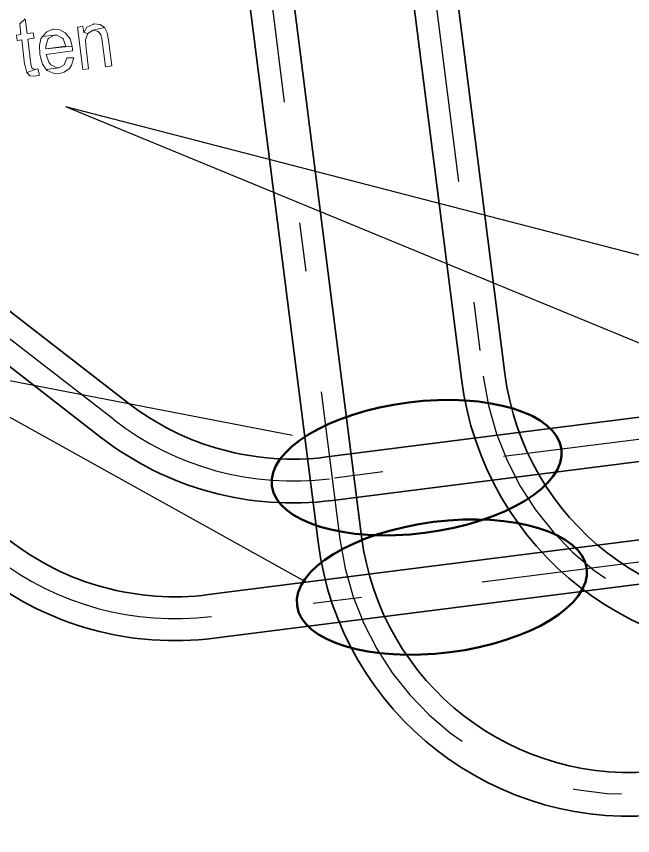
# Model space of a CAD drawing. Header units: metres. Extents: x 2713732.4 to 2713757.2, y 1226081.6 to 1226111.3.
# Drawn here: x 2713741.122 to 2713742.389, y 1226102.998 to 1226104.681 of the extents above; entities that cross this region are included whole.
import ezdxf

# ---------------------------------------------------------------- set-up
doc = ezdxf.new("R2010")
doc.units = ezdxf.units.M
doc.linetypes.add('DASHDOT', pattern=[1, 0.5, -0.25, 0, -0.25])
doc.layers.add('einlagen_boden_erstes_og', color=7, linetype='Continuous', true_color=0x000000)

msp = doc.modelspace()

# ---------------------------------------------------------------- linework, layer by layer
at = {"layer": 'einlagen_boden_erstes_og', "color": 150, "linetype": 'Continuous', "lineweight": 35, "true_color": 0x0080ff, "extrusion": (0.0004772017942535161, 0.001815252776628356, 0.999998238566351)}
for p, q in [((2713741.565175734, 1226104.995495023, -0.1842430471101579), (2713741.74205489, 1226103.601734864, -0.181797422854288)), ((2713741.654460398, 1226105.00682584, -0.1843062223197194), (2713741.831339554, 1226103.613065681, -0.1818605980633947)), ((2713742.012224478, 1226104.843894888, -0.1841811868976038), (2713742.125943338, 1226103.947820925, -0.182608850223005)), ((2713741.922939814, 1226104.83256407, -0.1841180116857686), (2713742.036658675, 1226103.936490107, -0.1825456750111698))]:
    msp.add_line(p, q, dxfattribs=at)
at = {"layer": 'einlagen_boden_erstes_og', "color": 7, "linetype": 'DASHDOT', "lineweight": 25, "extrusion": (0.0004772017942535161, 0.001815252776628356, 0.999998238566351)}
for p, q in [((2713741.609818067, 1226105.001160431, -0.184274634715166), (2713741.786697222, 1226103.607400272, -0.1818290104588414)), ((2713741.967582147, 1226104.838229479, -0.1841495992916862), (2713742.081301007, 1226103.942155516, -0.1825772626175421)), ((2713741.322803548, 1226103.852395916, -0.1820523689807487), (2713740.200911558, 1226104.721603276, -0.1830948330216415)), ((2713743.71050552, 1226103.978262186, -0.1834202661516429), (2713741.765820272, 1226103.731470629, -0.1820442673792968)), ((2713743.666341539, 1226103.720650461, -0.1829315597615278), (2713741.522797457, 1226103.448622595, -0.181414854668219))]:
    msp.add_line(p, q, dxfattribs=at)
at = {"layer": 'einlagen_boden_erstes_og', "color": 1, "linetype": 'Continuous', "lineweight": 35, "true_color": 0xff0000, "extrusion": (0.0004772017942535161, 0.001815252776628356, 0.999998238566351)}
for p, q in [((2713741.350364389, 1226103.887968793, -0.1821300949645774), (2713740.2284724, 1226104.757176154, -0.183172559005925)), ((2713741.295242705, 1226103.816823039, -0.1819746429955558), (2713740.173350716, 1226104.6860304, -0.1830171070373581)), ((2713743.704840108, 1226104.02290446, -0.1834985997570584), (2713741.760154859, 1226103.776112902, -0.1821226009838028)), ((2713743.716170933, 1226103.933619912, -0.1833419325471368), (2713741.771485685, 1226103.686828355, -0.181965933774336)), ((2713743.660676126, 1226103.765292735, -0.1830098933651243), (2713741.517132045, 1226103.493264868, -0.1814931882727251)), ((2713743.672006951, 1226103.676008187, -0.1828532261570217), (2713741.52846287, 1226103.403980321, -0.1813365210641678))]:
    msp.add_line(p, q, dxfattribs=at)
at = {"layer": 'einlagen_boden_erstes_og', "color": 7, "linetype": 'Continuous', "lineweight": 25, "extrusion": (0.0004772017942535161, 0.001815252776628356, 0.999998238566351)}
for p in [(2713743.715312019, 1226103.469103257, -0.1824983060396586), (2713744.707363877, 1226103.595000908, -0.1832002522627648)]:
    msp.add_line(p, (2713741.223563015, 1226104.495264693, -0.1831719825260856), dxfattribs=at)
at = {"layer": 'einlagen_boden_erstes_og', "color": 140, "linetype": 'Continuous', "lineweight": 25, "true_color": 0x00c0ff, "extrusion": (0.0004772017942535161, 0.001815252776628356, 0.999998238566351)}
for p, q in [((2713741.689805503, 1226103.820377495, -0.1821693816510068), (2713740.90126107, 1226103.972732937, -0.1820696502971528)), ((2713741.717439672, 1226103.518685039, -0.1816349197166922), (2713740.901261071, 1226103.972732937, -0.1820696502973432))]:
    msp.add_line(p, q, dxfattribs=at)
at = {"layer": 'einlagen_boden_erstes_og', "color": 7, "lineweight": 0}
for points in [[(2713741.139972536, 1226104.676609003), (2713741.129110191, 1226104.665746658), (2713741.13128266, 1226104.644021968), (2713741.122592784, 1226104.642935734), (2713741.123679019, 1226104.632073388), (2713741.133455129, 1226104.633159623), (2713741.138886302, 1226104.583192835), (2713741.139972536, 1226104.579934132), (2713741.14323124, 1226104.565813083), (2713741.160610992, 1226104.57233049), (2713741.156266054, 1226104.573416725), (2713741.154093585, 1226104.575589194), (2713741.151921116, 1226104.583192835), (2713741.145403709, 1226104.634245857), (2713741.158438523, 1226104.636418327), (2713741.156266054, 1226104.647280672), (2713741.144317474, 1226104.646194437)], [(2713741.258372098, 1226104.660315486), (2713741.247509753, 1226104.659229251), (2713741.258372098, 1226104.57233049), (2713741.270320678, 1226104.573416725), (2713741.264889505, 1226104.621211043), (2713741.263803271, 1226104.633159623), (2713741.268148209, 1226104.645108202), (2713741.269234444, 1226104.646194437), (2713741.260544567, 1226104.648366906)], [(2713741.281183023, 1226104.665746658), (2713741.279010554, 1226104.664660424), (2713741.267061974, 1226104.659229251), (2713741.260544567, 1226104.648366906), (2713741.269234444, 1226104.646194437), (2713741.280096788, 1226104.652711844), (2713741.302907713, 1226104.658143017), (2713741.294217837, 1226104.664660424)], [(2713741.302907713, 1226104.658143017), (2713741.280096788, 1226104.652711844), (2713741.289872899, 1226104.650539375), (2713741.295304072, 1226104.644021968), (2713741.298562775, 1226104.630987154), (2713741.305080182, 1226104.577761663), (2713741.318114996, 1226104.579934132), (2713741.311597589, 1226104.633159623), (2713741.308338886, 1226104.647280672)], [(2713741.175818275, 1226104.63967703), (2713741.172559571, 1226104.635332092), (2713741.169300868, 1226104.621211043), (2713741.170387103, 1226104.603831291), (2713741.171473337, 1226104.598400119), (2713741.175818275, 1226104.583192835), (2713741.183421917, 1226104.57233049), (2713741.209491545, 1226104.575589194), (2713741.205146607, 1226104.575589194), (2713741.193198028, 1226104.582106601), (2713741.188853089, 1226104.587537773), (2713741.183421917, 1226104.602745057), (2713741.237733643, 1226104.610348698), (2713741.237733643, 1226104.613607402), (2713741.236647408, 1226104.620124809), (2713741.182335682, 1226104.614693636), (2713741.182335682, 1226104.620124809), (2713741.186680621, 1226104.634245857), (2713741.188853089, 1226104.636418327), (2713741.199715435, 1226104.642935734)], [(2713741.1986292, 1226104.654884313), (2713741.196456731, 1226104.654884313), (2713741.184508151, 1226104.649453141), (2713741.175818275, 1226104.63967703), (2713741.199715435, 1226104.642935734), (2713741.205146607, 1226104.642935734), (2713741.217095187, 1226104.636418327), (2713741.218181421, 1226104.635332092), (2713741.223612594, 1226104.620124809), (2713741.182335682, 1226104.614693636), (2713741.236647408, 1226104.620124809), (2713741.23230247, 1226104.635332092), (2713741.223612594, 1226104.646194437), (2713741.222526359, 1226104.647280672), (2713741.211664014, 1226104.653798079)], [(2713741.226871297, 1226104.596227649), (2713741.225785063, 1226104.595141415), (2713741.22035389, 1226104.582106601), (2713741.209491545, 1226104.575589194), (2713741.183421917, 1226104.57233049), (2713741.185594386, 1226104.570158021), (2713741.197542965, 1226104.564726849), (2713741.210577779, 1226104.563640614), (2713741.22035389, 1226104.566899318), (2713741.231216236, 1226104.574502959), (2713741.235561173, 1226104.581020366), (2713741.239906112, 1226104.596227649)], [(2713741.166042164, 1226104.573416725), (2713741.160610992, 1226104.57233049), (2713741.14323124, 1226104.565813083), (2713741.149748647, 1226104.559295676), (2713741.160610992, 1226104.558209441), (2713741.169300868, 1226104.560381911)]]:
    msp.add_lwpolyline(points, close=True, dxfattribs=at)
at = {"layer": 'einlagen_boden_erstes_og', "color": 150, "linetype": 'Continuous', "lineweight": 35, "true_color": 0x0080ff, "extrusion": (0.0004772017942535161, 0.001815252776628356, 0.999998238566351)}
for centre, radius, start, end in [((2713742.36762954, 1226099.647169571, 3520.508598829865), 0.6450056762006204, 187.2325636847204, 277.2325448828707), ((2713742.36762954, 1226099.647169572, 3520.508598829865), 0.5550048842015595, 187.232563767484, 277.2325449374865), ((2713742.073025433, 1226099.312413772, 3520.508598829866), 0.6450056769416096, 187.2325632280434, 277.2325502075382), ((2713742.073025432, 1226099.312413771, 3520.508598829866), 0.5550048839893237, 187.2325632148093, 277.2325502356858)]:
    msp.add_arc(centre, radius, start, end, dxfattribs=at)
at = {"layer": 'einlagen_boden_erstes_og', "color": 7, "linetype": 'DASHDOT', "lineweight": 25, "extrusion": (0.0004772017942535161, 0.001815252776628356, 0.999998238566351)}
for centre, radius, start, end in [((2713742.36762954, 1226099.647169571, 3520.508598829865), 0.6000052801864336, 187.2325637111886, 277.2325449093389), ((2713741.381379038, 1226099.956176725, 3520.508598829866), 0.6000052798025923, 232.2325170962878, 277.2325074463513), ((2713742.073025432, 1226099.312413771, 3520.508598829866), 0.6000052799741977, 187.2325632015752, 277.2325502356858), ((2713741.138355951, 1226099.673328225, 3520.508598829866), 0.6000052799749456, 232.2325168669478, 277.2325073917356)]:
    msp.add_arc(centre, radius, start, end, dxfattribs=at)
at = {"layer": 'einlagen_boden_erstes_og', "color": 1, "linetype": 'Continuous', "lineweight": 35, "true_color": 0xff0000, "extrusion": (0.0004772017942535161, 0.001815252776628356, 0.999998238566351)}
for centre, radius, start, end in [((2713741.381379037, 1226099.956176725, 3520.508598829865), 0.5550048835540311, 232.2325171337194, 277.2325074992877), ((2713741.381379038, 1226099.956176726, 3520.508598829867), 0.6450056766303597, 232.2325171044581, 277.2325074728195), ((2713741.138355951, 1226099.673328225, 3520.508598829866), 0.5550048838987375, 232.2325168669478, 277.2325073917356), ((2713741.13835595, 1226099.673328225, 3520.508598829865), 0.6450056758788004, 232.2325169336407, 277.2325074463513)]:
    msp.add_arc(centre, radius, start, end, dxfattribs=at)
at = {"layer": 'einlagen_boden_erstes_og', "color": 140, "linetype": 'Continuous', "lineweight": 50, "true_color": 0x00c0ff, "extrusion": (0.0004772017942535157, 0.001815252776628358, 0.9999982385663508)}
for centre in [(2713741.944742144, 1226103.754176826, -0.1821708669278863), (2713741.996561637, 1226103.508745948, -0.1817500754601065)]:
    msp.add_ellipse(centre, major_axis=(0.2976775579328335, 0.03777716347505461, -0.0002106277366525721), ratio=0.4496096039845988, dxfattribs=at)

doc.saveas('drawing.dxf')
